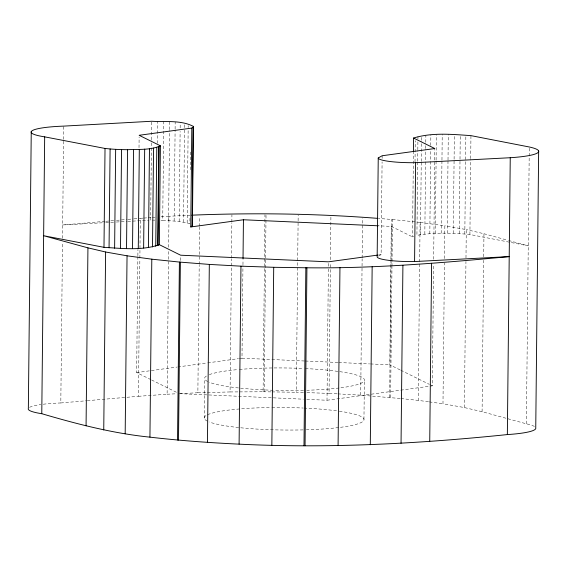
<?xml version="1.0" encoding="UTF-8"?>
<svg xmlns="http://www.w3.org/2000/svg" width="567" height="567" viewBox="0 0 567 567"><rect width="100%" height="100%" fill="white"/><g stroke="black" fill="none" stroke-linecap="round" stroke-linejoin="round"><path stroke-width="0.43" stroke-dasharray="2.83 2.13" d="M43.255 404.221A46.877 6.606 0.6 0 1 60.811 402.96L62.49 242.697M62.54 238.268L63.568 140.233M63.575 139.354L63.71 126.115M150.822 379.599L136.654 372.59L137.873 256.596M137.88 255.71L137.944 249.515M139.014 147.689L139.121 137.058M126.958 397.283L138.426 396.298L139.865 259.055M139.872 258.169L140.29 218.323L142.898 218.132M150.638 220.131L151.474 140.68M151.481 139.801L151.68 121.26M157.484 143.309L157.711 121.239M189.945 218.302L189.888 223.596L179.179 221.449L162.729 220.244L163.764 121.366M168.605 220.513L169.547 130.467M169.554 129.588L169.639 121.643M138.426 396.298L167.116 394.228L168.619 250.784M168.654 247.247L168.98 216.254L190.065 215.254M174.14 220.917L175.097 129.992M175.104 129.106L175.175 122.047M179.179 221.449L180.122 131.402M180.157 127.873L180.214 122.571M180.561 260.487L180.597 256.964M183.559 222.087L184.544 128.503M184.551 127.625L184.594 123.209M187.167 222.81L188.159 128.348M188.166 127.462L188.187 125.697M190.455 169.746L190.654 150.326M180.292 393.604L197.869 392.768L199.201 265.264M199.208 264.378L199.598 227.19M199.612 226.304L199.712 216.566M204.205 418.184L204.616 378.636M207.437 392.527L230.067 391.946L231.464 259.133M231.471 258.247L231.839 222.824M231.853 221.938L231.924 214.858M239.352 358.542L241.989 358.181L242.959 265.604M242.967 264.725L243.023 259.438M239.635 391.896L263.102 391.776L264.959 214.687M264.172 391.79L266.029 214.702M303.395 392.506L296.314 392.258L298.171 215.169M306.761 399.345L327.003 400.252L328.399 267.114M328.406 266.235L328.456 261.826M336.975 393.831L329.066 393.392L330.426 263.23M330.462 259.693L330.915 216.303M400.111 398.488L360.704 395.149L362.129 258.786M362.143 257.907L362.561 218.061M363.957 419.346L364.375 379.798M378.508 256.093L381.116 254.626L382.087 161.928M382.13 158.399L382.151 155.748M400.061 369.875L389.827 364.815L390.925 259.892M390.932 259.013L391.273 226.389L378.076 225.794M389.657 397.417L391.074 261.947M391.088 261.061L391.521 219.443M390.62 397.495L391.981 267.333M391.995 266.447L392.484 219.521L378.359 218.408M413.676 236.368L412.528 236.907L413.421 152.154M415.023 161.942L415.25 140.758M417.695 162.084L416.929 235.355C434.393 232.321 452.331 232.817 469.915 234.504L528.253 245.858L508.656 240.493M417.702 161.205L417.815 150.609M417.822 149.723L417.922 140.014M417.936 139.135L417.964 136.484M428.475 401.776L418.226 400.38L420.09 222.406L392.484 219.521M420.487 234.695L421.246 162.311M421.253 161.425L421.465 141.119M421.472 140.24L421.522 135.825M424.825 234.143L425.711 149.39M425.718 148.511L425.774 143.21M425.789 142.331L425.86 135.265M429.821 233.703L430.7 149.837M430.743 145.421L430.856 134.833M327.003 400.252L432.337 385.844L433.606 264.541M433.663 259.225L434.818 148.547M435.328 233.398L436.087 161.007M436.094 160.121L436.363 134.521M441.19 233.228L441.948 160.837M441.962 159.958L442.225 134.351M534.419 426.49A53.532 7.541 0.6 0 0 526.389 423.832L482.092 411.706L464.416 407.56L442.983 403.761L444.457 262.975M444.507 258.545L444.847 225.786L420.09 222.406M447.25 233.207L448.001 160.815M448.015 159.929L448.284 134.329M453.317 233.328L454.082 160.05M454.096 159.171L454.351 134.45M459.227 233.59L460.262 134.712M464.82 233.987L465.854 135.109M464.416 407.56L465.946 261.458M465.982 257.921L466.28 229.585L444.847 225.786M469.915 234.504L470.702 159.469M470.716 158.583L470.95 135.633M482.092 411.706L483.672 260.296M483.715 256.752L483.956 233.732L466.28 229.585M526.389 423.832L529.273 147.867M378.487 254.987L381.116 254.626M136.654 372.59L177.032 367.069M177.91 366.948L206.877 362.986M207.756 362.866L238.473 358.663M105.008 221.35L62.675 224.986L104.902 222.654M105.894 221.279L115.59 220.443M116.476 220.365L127.058 219.457M127.944 219.379L133.231 218.926M134.117 218.855L140.29 218.323M60.811 402.96L86.39 400.763M87.268 400.685L126.08 397.354M143.763 218.075L147.243 217.82M148.115 217.756L151.595 217.508M152.459 217.445L155.067 217.26M161.156 216.821L168.98 216.254M105.781 222.611L115.455 222.073M116.334 222.023L126.888 221.442M127.773 221.392L148.88 220.23M167.116 394.228L176.784 393.767M197.869 392.768L206.572 392.548M230.067 391.946L238.764 391.903M152.367 220.131L154.954 220.124M263.102 391.776L271.125 391.889M271.99 391.903L296.314 392.258M161 220.209L162.729 220.244M306.938 392.626L329.066 393.392M241.989 358.181L271.026 359.485M271.905 359.528L304.465 360.988M305.344 361.023L337.904 362.483M338.79 362.526L369.585 363.908M370.464 363.943L389.827 364.815M179.165 393.626L303.246 399.182M337.854 393.881L360.704 395.149M400.975 398.573L418.226 400.38M429.325 401.897L442.983 403.761M483.956 233.732L507.805 240.259M391.273 226.389L412.528 236.907M400.848 370.265L429.184 384.284M429.97 384.674L432.337 385.844M151.616 379.989L178.378 393.236M339.364 411.203A79.897 11.255 0.6 0 1 339.442 427.454M338.648 427.553A79.897 11.255 0.6 0 1 306.393 429.807M303.047 429.899A79.897 11.255 0.6 0 1 209.343 421.983M207.366 421.125A79.897 11.255 0.6 0 1 206.487 415.285M207.579 414.732A79.897 11.255 0.6 0 1 271.111 407.524M271.976 407.517A79.897 11.255 0.6 0 1 303.118 408.027M304.032 408.07A79.897 11.255 0.6 0 1 337.074 410.884M339.782 371.654A79.897 11.255 0.6 0 1 339.86 387.906M339.059 387.998A79.897 11.255 0.6 0 1 306.804 390.259M303.458 390.351A79.897 11.255 0.6 0 1 274.01 390.273M273.138 390.245A79.897 11.255 0.6 0 1 209.046 382.144M207.777 381.577A79.897 11.255 0.6 0 1 206.898 375.737M209.308 374.638A79.897 11.255 0.6 0 1 238.501 369.542M239.409 369.457A79.897 11.255 0.6 0 1 303.529 368.479M305.358 368.564A79.897 11.255 0.6 0 1 338.265 371.442M29.583 407.354A46.877 6.606 0.6 0 1 40.831 404.54"/><path stroke-width="0.85" d="M31.249 131.601L28.35 408.453A46.877 6.606 0.6 0 0 41.774 413.697C77.218 424.116 113.095 433.415 149.936 437.15C179.562 440.58 209.315 442.721 239.097 444.145C328.619 448.568 418.269 443.763 507.352 434.577A53.532 7.541 0.6 0 0 535.751 427.901L538.65 151.049M41.774 413.697L44.673 136.853A46.877 6.606 0.6 0 1 63.71 126.115L151.68 121.26C165.387 122.103 181.036 119.892 193.425 126.42L192.39 225.29L192.093 226.141L190.774 226.963L191.809 128.085L193.127 127.27L193.425 126.42M86.071 425.831L87.935 247.857L43.638 235.723L103.988 247.325C122.245 248.403 141.856 250.82 159.362 244.682L160.397 145.804L139.142 135.293L191.809 128.085M103.988 247.325L105.023 148.448L44.673 136.853M103.747 429.977L105.611 252.003L87.935 247.857M109.055 247.836L110.097 148.965L105.023 148.448M114.619 248.226L115.654 149.348L110.097 148.965M120.509 248.474L121.544 149.596L115.654 149.348M126.533 248.573L127.568 149.702C138.44 149.107 150.262 150.375 160.397 145.804M125.179 433.776L127.043 255.802L105.611 252.003M132.522 248.53L133.557 149.653M138.277 248.332L139.312 149.461M143.635 247.999L144.677 149.121M148.434 247.531L149.468 148.653M149.936 437.15L151.8 259.176L127.043 255.802M152.509 246.943L153.551 148.072M155.755 246.262L156.79 147.385M157.697 245.617L158.739 146.747M158.058 245.497L159.093 146.626M177.542 440.042L179.406 262.067L151.8 259.176M178.506 440.12L180.37 262.145M192.093 226.141L193.127 127.27M207.458 442.388L209.322 264.413L179.406 262.067M239.097 444.145L240.961 266.171L209.322 264.413M243.03 258.552L243.434 219.762L378.076 225.794M271.848 445.272L273.712 267.298L240.961 266.171M303.99 445.74L305.854 267.766M305.06 445.761L306.924 267.787C374.532 268.574 441.962 262.904 509.216 256.603L414.583 261.557A31.795 4.479 0.6 0 1 377.161 257.014L378.246 157.959L382.151 155.748L434.818 148.547L413.563 138.029L413.428 151.276M338.088 445.591L339.952 267.617M370.294 444.762L372.158 266.788M401.046 443.302L402.91 265.328M414.583 261.557L415.618 162.679A31.795 4.479 0.6 0 1 378.196 158.143L378.246 157.959M429.736 441.239L431.6 263.265M507.352 434.577L510.25 157.725A53.532 7.541 0.6 0 0 529.287 146.988L470.95 135.633C451.977 134.329 431.969 132.359 413.563 138.029M190.774 226.963L243.434 219.762M377.608 255.107L328.456 261.826L180.611 255.2L159.362 244.682M415.618 162.679L510.25 157.725M191.823 215.169C253.697 212.682 315.741 213.546 377.48 218.345M273.712 267.298L306.924 267.787M121.544 149.596L127.568 149.702"/></g></svg>
